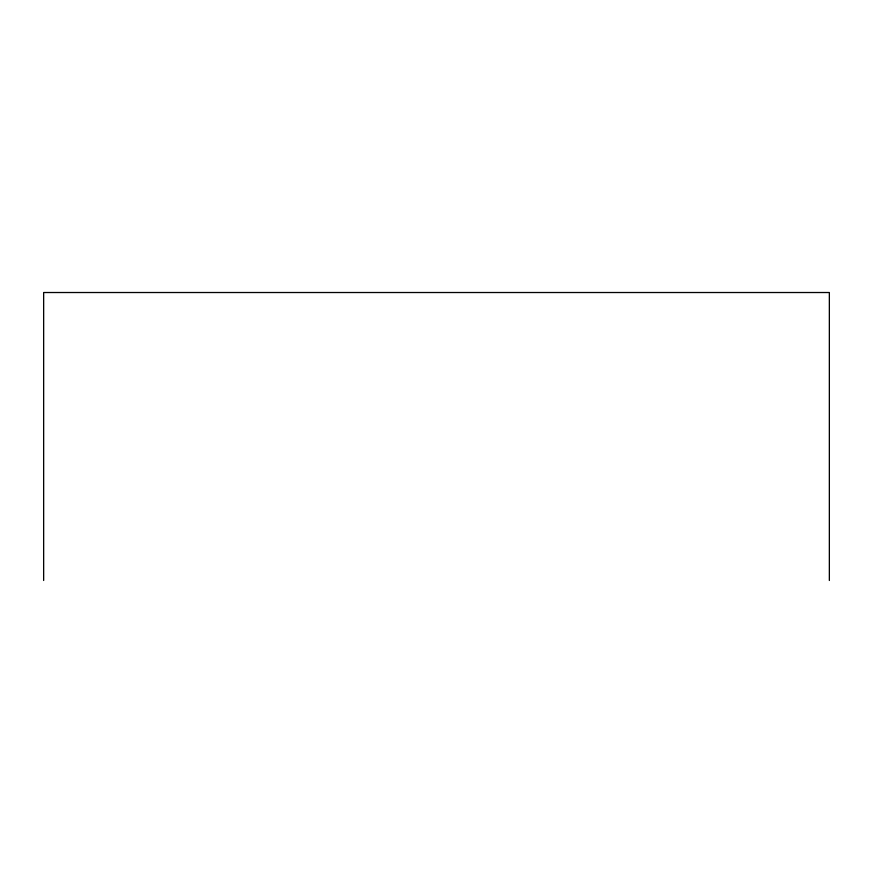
<?xml version="1.0" encoding="UTF-8"?>
<svg xmlns="http://www.w3.org/2000/svg" width="873" height="873" viewBox="0 0 873 873"><rect width="100%" height="100%" fill="white"/><g stroke="black" fill="none" stroke-linecap="round" stroke-linejoin="round"><path stroke-width="1.31" d="M829.35 580.48L829.35 292.52L43.65 292.52L43.65 580.48"/></g></svg>
